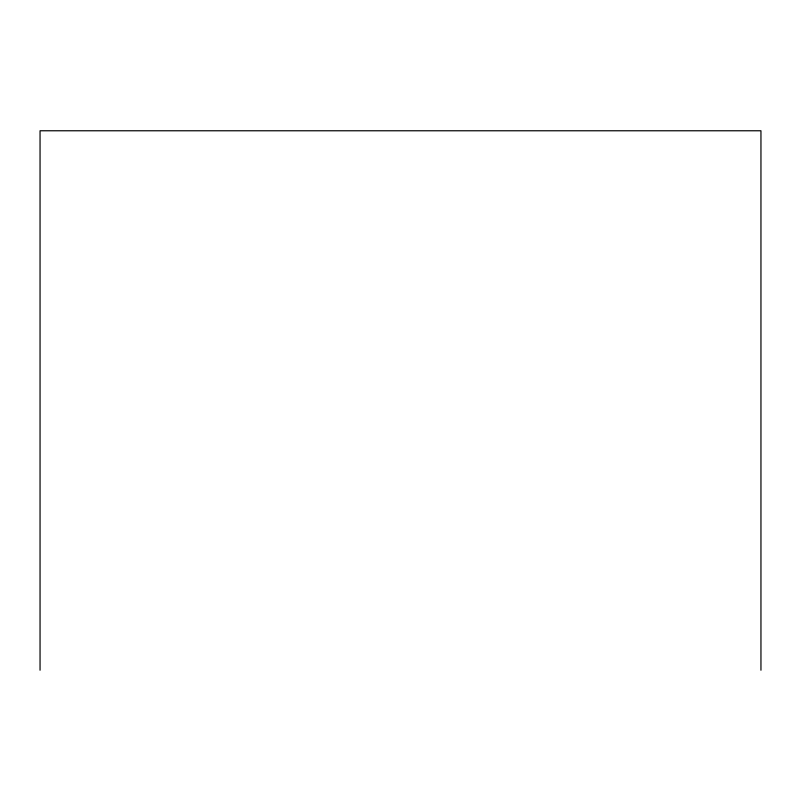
<?xml version="1.0" encoding="UTF-8"?>
<svg xmlns="http://www.w3.org/2000/svg" width="801" height="801" viewBox="0 0 801 801"><rect width="100%" height="100%" fill="white"/><g stroke="black" fill="none" stroke-linecap="round" stroke-linejoin="round"><path stroke-width="1.2" d="M760.95 670.227L760.95 130.773L40.05 130.773L40.05 670.227"/></g></svg>
